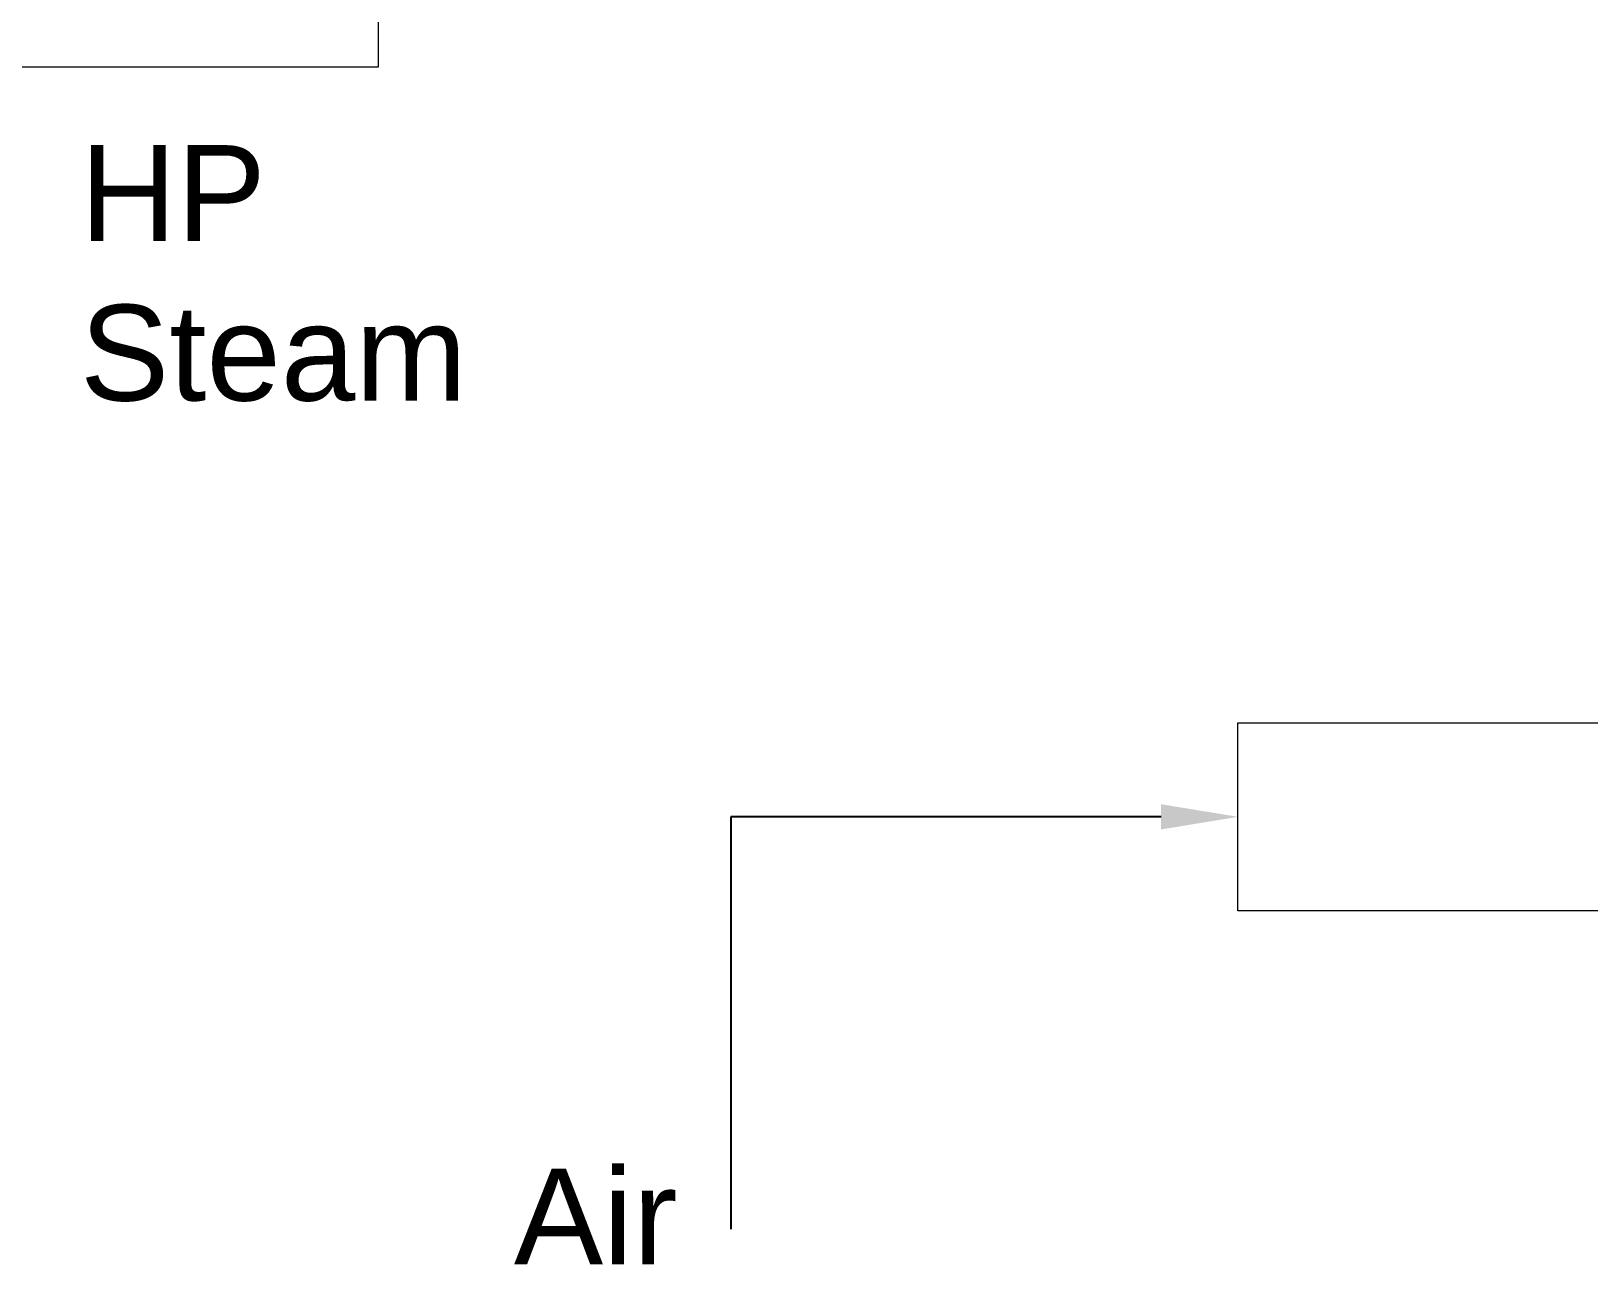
# Model space of a CAD drawing. Header units: millimetres. Extents: x 0 to 796, y 0 to 327.
# Drawn here: x 204.19 to 244.83, y 188.08 to 220.49 of the extents above; entities that cross this region are included whole.
import ezdxf
from ezdxf import colors
from ezdxf.entities.mleader import LeaderData, LeaderLine
from ezdxf.math import Vec2, Vec3

# ---------------------------------------------------------------- set-up
doc = ezdxf.new("R2010")
doc.units = ezdxf.units.MM
doc.header["$LTSCALE"] = 0.25
doc.header["$MEASUREMENT"] = 0
doc.styles.get("Standard").update_dxf_attribs({"font": 'arial.ttf', "height": 1.5})

msp = doc.modelspace()

# ---------------------------------------------------------------- linework, layer by layer
at = {"lineweight": 9}
for points in [[(133.086, 237.774), (213.25, 237.774), (213.25, 219.553), (133.086, 219.553)], [(235.677, 202.439), (247.402, 202.439), (247.402, 197.526), (235.677, 197.526)]]:
    msp.add_lwpolyline(points, close=True, dxfattribs=at)

# ---------------------------------------------------------------- texts
at = {"lineweight": 9, "char_height": 2.5, "attachment_point": 1}
for s, width, insert in [('HP\\PSteam', 10.06356, (205.466, 217.515)), ('Air', 5.0208, (216.787, 190.804))]:
    msp.add_mtext_dynamic_manual_height_columns(s, width=width, gutter_width=7.5, heights=[0], dxfattribs=dict(at, insert=insert))

# ---------------------------------------------------------------- leaders
at = {"lineweight": 9}
ml = msp.add_multileader_mtext('Standard', dxfattribs=at)
ml.set_content('')
ml.set_leader_properties()
ml.build(insert=Vec2(0, 0))
ml.multileader.update_dxf_attribs({"has_dogleg": 0, "dogleg_length": 0, "arrow_head_size": 2.005})
ctx = ml.context
ctx.base_point, ctx.char_height, ctx.arrow_head_size, ctx.landing_gap_size, ctx.plane_origin = Vec3(264.96, 229.653), 0.18, 2.005, 0.09, Vec3(213.25, 228.664)
notes = []
notes.append((ctx, [(0, (1, 1, 0), (264.96, 188.081), (1, 0), 0, [(0, [(213.25, 228.664), (264.96, 228.664)], 0, [])])]))
ctx.mtext, ml.multileader.dxf.content_type = None, 0
ml = msp.add_multileader_mtext('Standard', dxfattribs=at)
ml.set_content('')
ml.set_leader_properties()
ml.build(insert=Vec2(0, 0))
ml.multileader.update_dxf_attribs({"has_dogleg": 0, "dogleg_length": 0, "arrow_head_size": 2.005})
ctx = ml.context
ctx.base_point, ctx.char_height, ctx.arrow_head_size, ctx.landing_gap_size, ctx.plane_origin = Vec3(222.442, 189.705), 0.18, 2.005, 0.09, Vec3(235.677, 199.983)
notes.append((ctx, [(0, (1, 1, 0), (222.442, 189.225), (-1, 0), 0, [(0, [(235.677, 199.983), (222.442, 199.983)], 0, [])])]))
ctx.mtext, ml.multileader.dxf.content_type = None, 0
for ctx, leaders in notes:
    for number, flags, end, landing, length, lines in leaders:
        leader = LeaderData()
        leader.index, (leader.has_last_leader_line, leader.has_dogleg_vector, leader.attachment_direction) = number, flags
        leader.last_leader_point, leader.dogleg_vector, leader.dogleg_length = Vec3(end), Vec3(landing), length
        for number, points, colour, breaks in lines:
            line = LeaderLine()
            line.index, line.vertices, line.color, line.breaks = number, Vec3.list(points), colors.encode_raw_color(colour), breaks
            leader.lines.append(line)
        ctx.leaders.append(leader)

doc.saveas('drawing.dxf')
